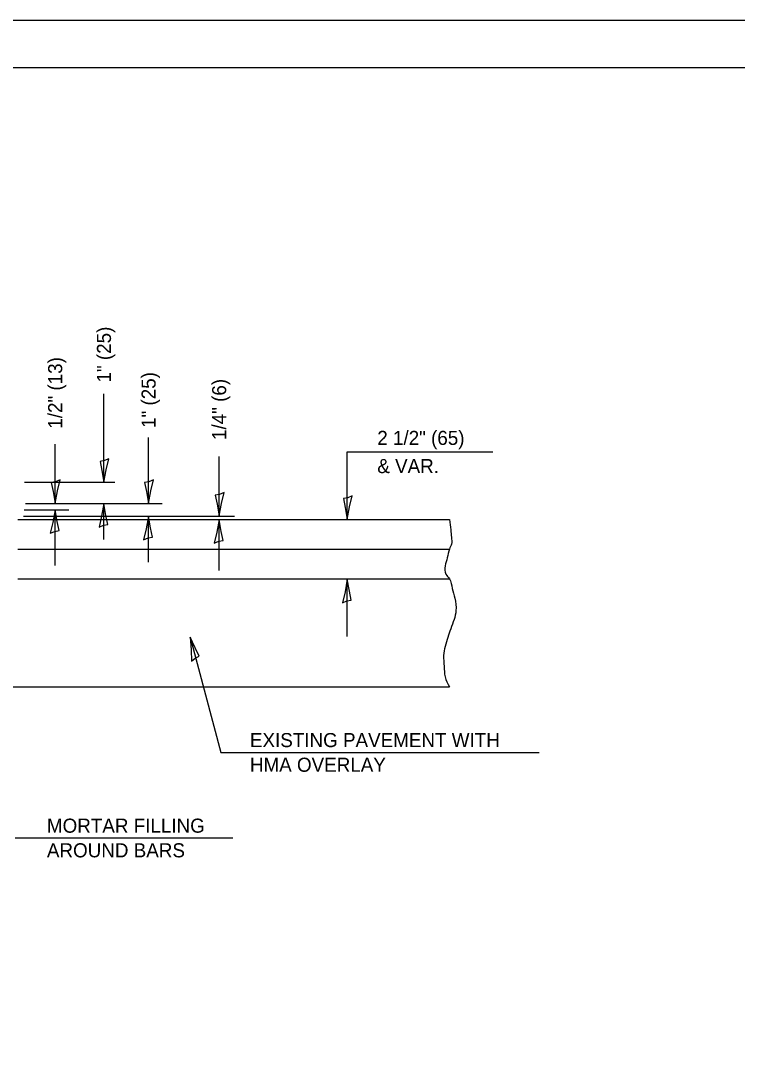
# Model space of a CAD drawing. Extents: x 99709 to 100389, y 99955 to 100395.
# Drawn here: x 99954.4 to 100107.2, y 100174.7 to 100394.7 of the extents above; entities that cross this region are included whole.
import ezdxf

# ---------------------------------------------------------------- set-up
doc = ezdxf.new("R2010")
doc.units = 0
for name, color, linetype in [('Design_PR_Back of Gutter or Curb line', 7, 'Continuous'), ('Design_PR_Roadway Dimensions', 7, 'Continuous'), ('Design_PR_Roadway Notes', 7, 'Continuous'), ('Level 43', 7, 'Continuous'), ('Sheets_50 Reference Boundary', 7, 'Continuous'), ('Sheets_General Details', 7, 'Continuous'), ('Sheets_Printer Plotting Border', 7, 'Continuous')]:
    doc.layers.add(name, color=color, linetype=linetype)

msp = doc.modelspace()

# ---------------------------------------------------------------- linework, layer by layer
at = {"layer": 'Design_PR_Back of Gutter or Curb line'}
for p, q in [((99953.83, 100288.48), (100045.82, 100288.48)), ((99953.83, 100282.15), (100045.82, 100282.15)), ((99953.83, 100275.83), (100045.82, 100275.83)), ((99770.73, 100252.83), (100045.84, 100252.83))]:
    msp.add_line(p, q, dxfattribs=at)
msp.add_spline([(100045.82, 100288.48), (100046.11, 100286.24), (100046.26, 100284.69), (100046.26, 100283.24), (100045.82, 100282.15), (100045.38, 100280.32), (100044.9, 100278.56), (100045.09, 100276.82), (100045.82, 100275.83), (100046.45, 100273.8), (100046.99, 100271.71), (100047.23, 100269.04), (100046.84, 100267.14), (100046.11, 100265.15), (100045.53, 100263.35), (100044.6, 100259.47), (100044.71, 100257.18), (100044.9, 100254.95), (100045.84, 100252.83)], degree=3, dxfattribs=at)
at = {"layer": 'Design_PR_Roadway Notes'}
for p, q in [((99990.55, 100263.4), (99997.11, 100238.85)), ((99997.11, 100238.85), (100064.93, 100238.85)), ((99953.26, 100220.62), (99999.66, 100220.62))]:
    msp.add_line(p, q, dxfattribs=at)
msp.add_lwpolyline([(99990.83, 100258.3), (99991.65, 100258.94), (99992.5, 100259.33), (99991.61, 100261.09), (99990.55, 100263.4), (99990.77, 100260.7)], close=True, dxfattribs=at)
at = {"layer": 'Level 43'}
for p, q in [((99972.2, 100296.41), (99972.2, 100315.25)), ((99981.71, 100291.9), (99981.71, 100305.91)), ((99961.8, 100291.9), (99961.8, 100304.5)), ((100024.07, 100288.49), (100024.07, 100302.85)), ((100024.07, 100302.85), (100055.1, 100302.85)), ((99996.75, 100289.21), (99996.75, 100301.87)), ((99955.27, 100296.41), (99974.53, 100296.41)), ((99955.47, 100291.85), (99984.58, 100291.85)), ((99972.2, 100284.21), (99972.2, 100291.85)), ((99955.05, 100289.2), (100000, 100289.2)), ((99955.22, 100290.53), (99964.72, 100290.53)), ((99961.8, 100278.64), (99961.8, 100290.53)), ((99981.71, 100279.36), (99981.71, 100289.16)), ((99996.75, 100277.63), (99996.75, 100288.44)), ((100024.07, 100263.51), (100024.07, 100275.73))]:
    msp.add_line(p, q, dxfattribs=at)
for points in [[(99973.24, 100301.41), (99972.28, 100301.01), (99971.36, 100300.85), (99971.76, 100298.91), (99972.2, 100296.41), (99972.68, 100299.08)], [(99962.85, 100296.9), (99961.89, 100296.49), (99960.96, 100296.34), (99961.37, 100294.4), (99961.8, 100291.9), (99962.29, 100294.57)], [(99982.76, 100296.9), (99981.79, 100296.49), (99980.87, 100296.34), (99981.28, 100294.4), (99981.71, 100291.9), (99982.19, 100294.57)], [(99997.8, 100294.21), (99996.83, 100293.8), (99995.91, 100293.65), (99996.32, 100291.71), (99996.75, 100289.21), (99997.23, 100291.88)], [(99971.15, 100286.85), (99972.11, 100287.25), (99973.03, 100287.41), (99972.63, 100289.35), (99972.2, 100291.85), (99971.71, 100289.18)], [(100025.12, 100293.49), (100024.16, 100293.09), (100023.24, 100292.93), (100023.64, 100290.99), (100024.07, 100288.49), (100024.56, 100291.16)], [(99960.75, 100285.53), (99961.71, 100285.94), (99962.64, 100286.09), (99962.23, 100288.03), (99961.8, 100290.53), (99961.31, 100287.86)], [(99980.66, 100284.16), (99981.63, 100284.56), (99982.55, 100284.72), (99982.14, 100286.66), (99981.71, 100289.16), (99981.23, 100286.49)], [(99995.7, 100283.44), (99996.67, 100283.85), (99997.59, 100284), (99997.18, 100285.94), (99996.75, 100288.44), (99996.27, 100285.77)], [(100023.03, 100270.73), (100023.99, 100271.14), (100024.91, 100271.29), (100024.51, 100273.23), (100024.07, 100275.73), (100023.59, 100273.06)]]:
    msp.add_lwpolyline(points, close=True, dxfattribs=at)
at = {"layer": 'Sheets_50 Reference Boundary'}
msp.add_lwpolyline([(99749.26, 100384.73), (100379.26, 100384.73), (100379.26, 99984.74), (99749.26, 99984.74)], close=True, dxfattribs=at)
at = {"layer": 'Sheets_General Details'}
msp.add_line((100389.26, 100394.74), (99709.26, 100394.74), dxfattribs=at)
msp.add_lwpolyline([(99749.26, 100384.74), (100379.26, 100384.74), (100379.26, 99964.74), (99749.26, 99964.74)], close=True, dxfattribs=at)
at = {"layer": 'Sheets_Printer Plotting Border'}
msp.add_lwpolyline([(99709.26, 99954.74), (100389.26, 99954.74), (100389.26, 100394.74), (99709.26, 100394.74)], close=True, dxfattribs=at)

# ---------------------------------------------------------------- texts
at = {"layer": 'Design_PR_Roadway Dimensions'}
for s, p in [('1" (25)', (99973.7, 100317.65)), ('1/2" (13)', (99963.3, 100307.81)), ('1" (25)', (99983.21, 100307.97)), ('1/4" (6)', (99998.25, 100305.4))]:
    msp.add_text(s, height=3, rotation=90, dxfattribs=at).set_placement(p)
for s, p in [('2 1/2" (65)', (100030.46, 100304.35)), ('& VAR.', (100030.46, 100298.35))]:
    msp.add_text(s, height=3, dxfattribs=at).set_placement(p)
at = {"layer": 'Design_PR_Roadway Notes'}
for s, p in [('EXISTING PAVEMENT WITH', (100003.31, 100239.97)), ('HMA OVERLAY', (100003.31, 100234.72)), ('MORTAR FILLING', (99960.04, 100221.74)), ('AROUND BARS', (99960.04, 100216.49))]:
    msp.add_text(s, height=3, dxfattribs=at).set_placement(p)

doc.saveas('drawing.dxf')
